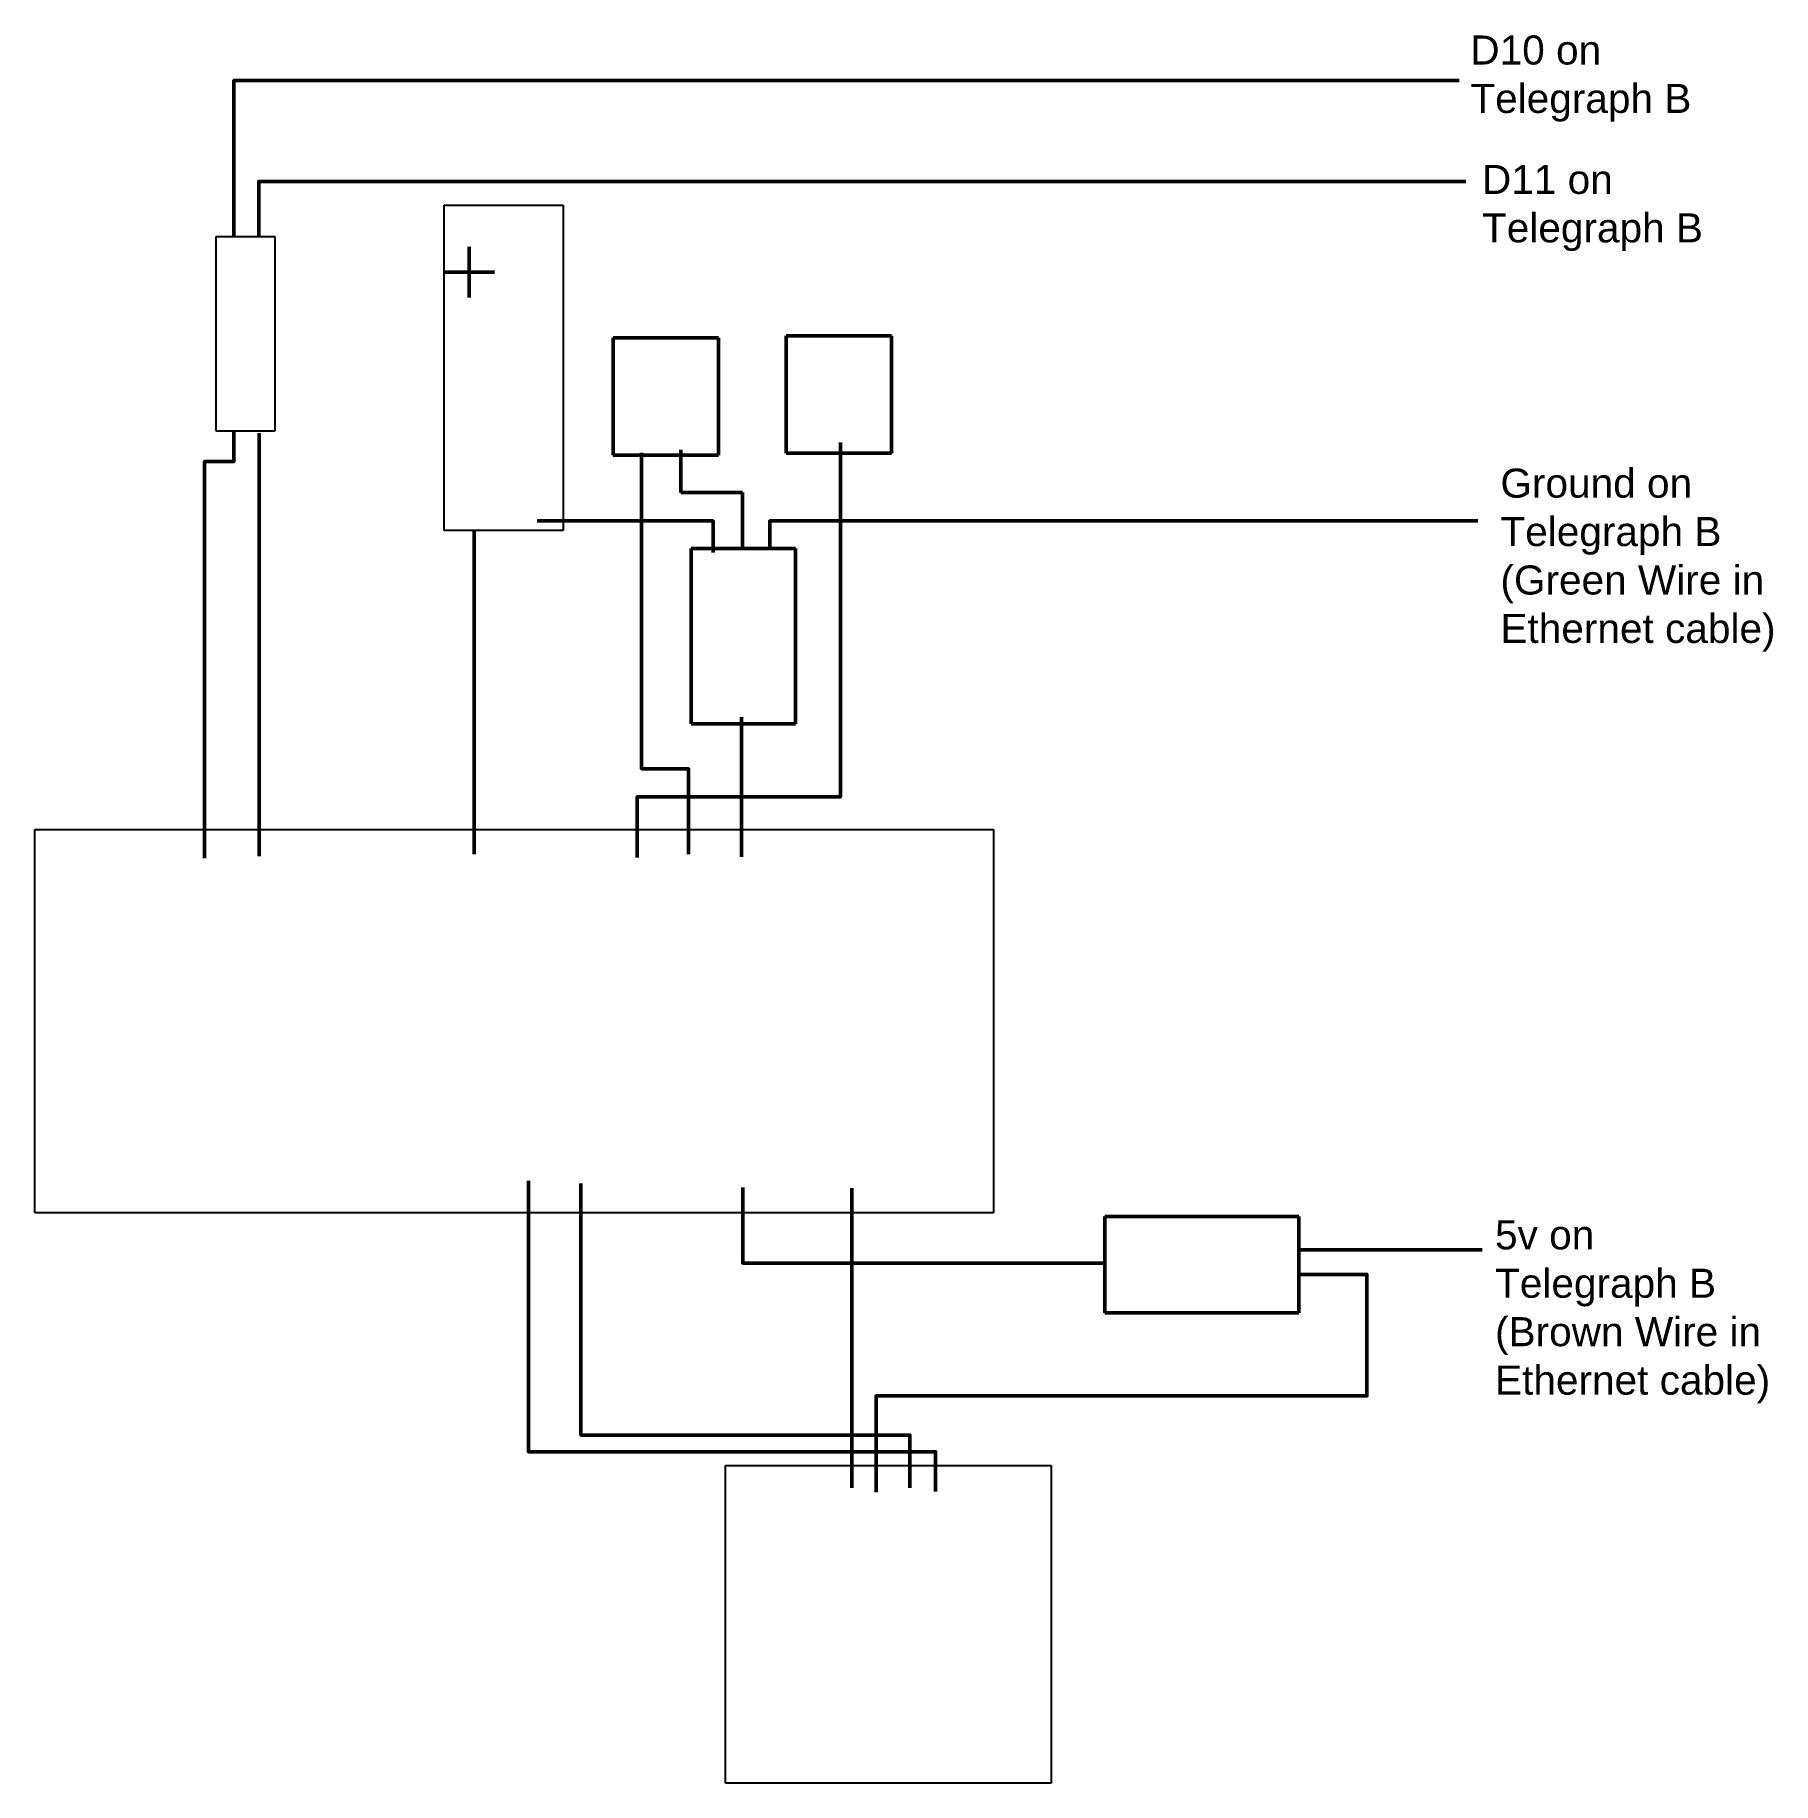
# Model space of a CAD drawing. Header units: inches. Extents: x 0.6 to 12.5, y 1.1 to 13.1.
import ezdxf

# ---------------------------------------------------------------- set-up
doc = ezdxf.new("R2010")
doc.units = ezdxf.units.IN
doc.header["$MEASUREMENT"] = 0
for name, color, linetype, lineweight in [('5vWire', 10, 'Continuous', 50), ('BlueWire', 170, 'Continuous', 50), ('BrownWire', 34, 'Continuous', 50), ('GroundWire', 90, 'Continuous', 50), ('OrangeWire', 30, 'Continuous', 50), ('PurpleWire', 220, 'Continuous', 50), ('YellowWire', 50, 'Continuous', 50)]:
    doc.layers.add(name, color=color, linetype=linetype, lineweight=lineweight)
doc.styles.get("Standard").update_dxf_attribs({"font": 'arial.ttf'})
picture_1 = doc.add_image_def('image1.jpg', size_in_pixel=(1019, 994))
picture_2 = doc.add_image_def('image2.jpg', size_in_pixel=(490, 196))
picture_3 = doc.add_image_def('image3.png', size_in_pixel=(302, 827))
picture_4 = doc.add_image_def('image4.jpg', size_in_pixel=(103, 342))
picture_5 = doc.add_image_def('image5.png', size_in_pixel=(93, 187))
picture_6 = doc.add_image_def('image6.png', size_in_pixel=(129, 217))
picture_7 = doc.add_image_def('image7.jpg', size_in_pixel=(106, 118))

msp = doc.modelspace()

# ---------------------------------------------------------------- linework, layer by layer
at = {"layer": '5vWire', "lineweight": 50}
for p, q in [((3.553, 11.681), (3.553, 11.333)), ((3.379, 11.507), (3.727, 11.507)), ((3.588, 9.724), (3.588, 7.5))]:
    msp.add_line(p, q, dxfattribs=at)
for points in [[(7.926, 4.685), (5.437, 4.685), (5.437, 5.204)], [(6.355, 3.107), (6.355, 3.77), (9.735, 3.77), (9.735, 4.606), (9.271, 4.606)]]:
    msp.add_lwpolyline(points, dxfattribs=at)
at = {"layer": 'BlueWire', "lineweight": 50}
for points in [[(2.104, 11.747), (2.104, 12.131), (10.417, 12.131)], [(2.106, 7.487), (2.106, 10.397)], [(4.709, 7.477), (4.709, 7.894), (6.109, 7.894), (6.109, 10.333)]]:
    msp.add_lwpolyline(points, dxfattribs=at)
at = {"layer": 'BrownWire'}
msp.add_line((6.188, 3.138), (6.188, 5.201), dxfattribs=at)
at = {"layer": 'BrownWire', "lineweight": 50}
msp.add_line((9.264, 4.775), (10.529, 4.775), dxfattribs=at)
at = {"layer": 'GroundWire', "lineweight": 50}
for p, q in [((5.011, 10.283), (5.011, 9.989)), ((5.011, 9.989), (5.434, 9.989)), ((5.434, 9.989), (5.434, 9.602)), ((5.428, 7.482), (5.428, 8.442))]:
    msp.add_line(p, q, dxfattribs=at)
for points in [[(5.233, 9.576), (5.233, 9.794), (4.022, 9.794)], [(5.623, 9.6), (5.623, 9.794), (10.498, 9.794)]]:
    msp.add_lwpolyline(points, dxfattribs=at)
at = {"layer": 'OrangeWire', "lineweight": 50}
for points in [[(1.933, 11.753), (1.933, 12.827), (10.369, 12.827)], [(1.731, 7.473), (1.731, 10.203), (1.933, 10.203), (1.933, 10.417)], [(4.323, 5.232), (4.323, 3.5), (6.588, 3.5), (6.588, 3.137)]]:
    msp.add_lwpolyline(points, dxfattribs=at)
at = {"layer": 'PurpleWire', "lineweight": 50}
msp.add_lwpolyline([(4.74, 10.263), (4.74, 8.088), (5.063, 8.088), (5.063, 7.5)], dxfattribs=at)
at = {"layer": 'YellowWire', "lineweight": 50}
msp.add_lwpolyline([(3.961, 5.25), (3.961, 3.385), (6.765, 3.385), (6.765, 3.111)], dxfattribs=at)

# ---------------------------------------------------------------- texts
at = {"lineweight": 50, "char_height": 0.2, "attachment_point": 1}
for s, insert in [('D10 on Telegraph B', (10.447, 13.136)), ('D11 on Telegraph B', (10.527, 12.245)), ('Ground on Telegraph B^J(Green Wire in^JEthernet cable)', (10.654, 10.154)), ('5v on Telegraph B^J(Brown Wire in^JEthernet cable)', (10.617, 4.979))]:
    msp.add_mtext_dynamic_manual_height_columns(s, width=1.79473, gutter_width=1, heights=[0], dxfattribs=dict(at, insert=insert))

# ---------------------------------------------------------------- pictures from other files: only their frames are drawn
image = msp.add_image(picture_3, insert=(3.382, 9.728), size_in_units=(0.818, 2.24))
image.dxf.flags = 7
image = msp.add_image(picture_4, insert=(1.811, 10.412), size_in_units=(0.403, 1.339))
image.dxf.flags = 7
at = {"lineweight": 50}
image = msp.add_image(picture_7, insert=(5.269, 11.054), size_in_units=(0.725, 0.808), rotation=180, dxfattribs=at)
image.dxf.flags = 7
image = msp.add_image(picture_7, insert=(6.461, 11.068), size_in_units=(0.725, 0.808), rotation=180, dxfattribs=at)
image.dxf.flags = 7
image = msp.add_image(picture_6, insert=(5.8, 9.605), size_in_units=(0.718, 1.208), rotation=180, dxfattribs=at)
image.dxf.flags = 7
image = msp.add_image(picture_2, insert=(0.563, 5.03), size_in_units=(6.6, 2.64))
image.dxf.flags = 7
image = msp.add_image(picture_5, insert=(9.267, 4.342), size_in_units=(0.664, 1.336), rotation=90, dxfattribs=at)
image.dxf.flags = 7
image = msp.add_image(picture_1, insert=(5.318, 1.105), size_in_units=(2.242, 2.187))
image.dxf.flags = 7

doc.saveas('drawing.dxf')
